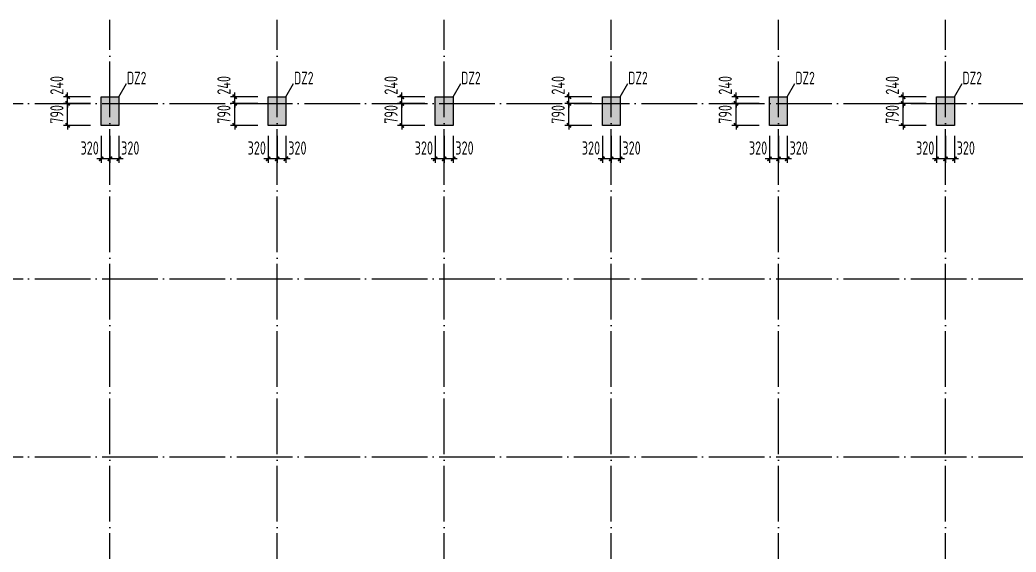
# Model space of a CAD drawing. Extents: x 2303022 to 2899168, y 17226141 to 18257813.
# Drawn here: x 2424074 to 2459841, y 18020676 to 18039796 of the extents above; entities that cross this region are included whole.
import ezdxf
from ezdxf.enums import TextEntityAlignment as Align

# ---------------------------------------------------------------- set-up
doc = ezdxf.new("R2010")
doc.units = 0
doc.header["$LTSCALE"] = 1000
doc.header["$MEASUREMENT"] = 0
doc.linetypes.add('DOTE', pattern=[2.42, 2, -0.2, 0.02, -0.2])
doc.layers.get('Defpoints').update_dxf_attribs({"color": 250})
for name, color, linetype in [('COLU', 253, 'Continuous'), ('COLU_DIM', 3, 'Continuous'), ('COLU_HATCH', 251, 'Continuous'), ('DOTE', 1, 'DOTE'), ('STAIR', 4, 'Continuous')]:
    doc.layers.add(name, color=color, linetype=linetype)
doc.styles.add('TSSD_Dimension', font='Tssdeng.shx', dxfattribs={"width": 0.7, "bigfont": 'hztxt.shx'})
doc.styles.add('TSSD_REIN', font='tssdeng.shx', dxfattribs={"width": 0.7, "bigfont": 'tssdchn.shx'})
doc.dimstyles.new('TSSD_150_150', dxfattribs={"dimtxt": 475, "dimasz": 150, "dimexe": 150, "dimexo": 375, "dimgap": 150, "dimtad": 1, "dimdec": 0, "dimzin": 0, "dimdsep": 46, "dimtxsty": 'TSSD_Dimension', "dimblk": 'ARCHTICK', "dimcen": 0, "dimdle": 150, "dimclrt": 7, "dimadec": 0, "dimazin": 0, "dimtfac": 1, "dimtdec": 0, "dimtix": 1, "dimtmove": 2, "dimatfit": 3, "dimfxl": 0, "dimtolj": 1, "dimtzin": 0, "dimarcsym": 0})

# ---------------------------------------------------------------- blocks, each defined once
blk = doc.blocks.new('_ArchTick')
at = {"color": 0, "linetype": 'ByBlock', "const_width": 0.4}
blk.add_lwpolyline([(-0.5, -0.5), (0.5, 0.5)], dxfattribs=at)
blk = doc.blocks.new('*D61')
at = {"layer": 'COLU_DIM', "color": 0, "lineweight": -2}
for p, q in [((2427307, 18035631), (2427307, 18034656)), ((2427627, 18035631), (2427627, 18034656)), ((2427777, 18034806), (2427157, 18034806))]:
    blk.add_line(p, q, dxfattribs=at)
at = {"layer": 'Defpoints', "color": 0}
for p in [(2427307, 18036006), (2427627, 18036006), (2427307, 18034806)]:
    blk.add_point(p, dxfattribs=at)
at = {"layer": 'COLU_DIM', "color": 0, "lineweight": -2, "xscale": 150, "yscale": 150, "zscale": 150, "rotation": 180}
blk.add_blockref('_ArchTick', (2427307, 18034806), dxfattribs=at)
at = {"layer": 'COLU_DIM', "color": 0, "lineweight": -2, "xscale": 150, "yscale": 150, "zscale": 150}
blk.add_blockref('_ArchTick', (2427627, 18034806), dxfattribs=at)
at = {"layer": 'COLU_DIM', "color": 7, "insert": (2428036, 18035194), "char_height": 475, "attachment_point": 5, "style": 'TSSD_Dimension'}
blk.add_mtext('\\A1;320', dxfattribs=at)
blk = doc.blocks.new('*D62')
at = {"layer": 'COLU_DIM', "color": 0, "lineweight": -2}
for p, q in [((2426987, 18035631), (2426987, 18034656)), ((2427307, 18035631), (2427307, 18034656)), ((2427457, 18034806), (2426837, 18034806))]:
    blk.add_line(p, q, dxfattribs=at)
at = {"layer": 'Defpoints', "color": 0}
for p in [(2426987, 18036006), (2427307, 18036006), (2426987, 18034806)]:
    blk.add_point(p, dxfattribs=at)
at = {"layer": 'COLU_DIM', "color": 0, "lineweight": -2, "xscale": 150, "yscale": 150, "zscale": 150, "rotation": 180}
blk.add_blockref('_ArchTick', (2426987, 18034806), dxfattribs=at)
at = {"layer": 'COLU_DIM', "color": 0, "lineweight": -2, "xscale": 150, "yscale": 150, "zscale": 150}
blk.add_blockref('_ArchTick', (2427307, 18034806), dxfattribs=at)
at = {"layer": 'COLU_DIM', "color": 7, "insert": (2426578, 18035194), "char_height": 475, "attachment_point": 5, "style": 'TSSD_Dimension'}
blk.add_mtext('\\A1;320', dxfattribs=at)
blk = doc.blocks.new('*D63')
at = {"layer": 'COLU_DIM', "color": 0, "lineweight": -2}
for p, q in [((2426612, 18036796), (2425637, 18036796)), ((2425787, 18036796), (2425787, 18036946)), ((2425787, 18036006), (2425787, 18036796)), ((2426612, 18036006), (2425637, 18036006)), ((2425787, 18036006), (2425787, 18035856))]:
    blk.add_line(p, q, dxfattribs=at)
at = {"layer": 'Defpoints', "color": 0}
for p in [(2425787, 18036796), (2426987, 18036796), (2426987, 18036006)]:
    blk.add_point(p, dxfattribs=at)
at = {"layer": 'COLU_DIM', "color": 0, "lineweight": -2, "xscale": 150, "yscale": 150, "zscale": 150}
for p, rotation in [((2425787, 18036796), 270), ((2425787, 18036006), 90)]:
    blk.add_blockref('_ArchTick', p, dxfattribs=dict(at, rotation=rotation))
at = {"layer": 'COLU_DIM', "color": 7, "insert": (2425399, 18036401), "char_height": 475, "attachment_point": 5, "rotation": 90, "style": 'TSSD_Dimension'}
blk.add_mtext('\\A1;790', dxfattribs=at)
blk = doc.blocks.new('*D64')
at = {"layer": 'COLU_DIM', "color": 0, "lineweight": -2}
for p, q in [((2425787, 18037036), (2425787, 18037186)), ((2426612, 18037036), (2425637, 18037036)), ((2426612, 18036796), (2425637, 18036796)), ((2425787, 18036796), (2425787, 18037036)), ((2425787, 18036796), (2425787, 18036646))]:
    blk.add_line(p, q, dxfattribs=at)
at = {"layer": 'Defpoints', "color": 0}
for p in [(2425787, 18037036), (2426987, 18037036), (2426987, 18036796)]:
    blk.add_point(p, dxfattribs=at)
at = {"layer": 'COLU_DIM', "color": 0, "lineweight": -2, "xscale": 150, "yscale": 150, "zscale": 150}
for p, rotation in [((2425787, 18037036), 270), ((2425787, 18036796), 90)]:
    blk.add_blockref('_ArchTick', p, dxfattribs=dict(at, rotation=rotation))
at = {"layer": 'COLU_DIM', "color": 7, "insert": (2425399, 18037445), "char_height": 475, "attachment_point": 5, "rotation": 90, "style": 'TSSD_Dimension'}
blk.add_mtext('\\A1;240', dxfattribs=at)
blk = doc.blocks.new('*D65')
at = {"layer": 'COLU_DIM', "color": 0, "lineweight": -2}
for p, q in [((2433307, 18035631), (2433307, 18034656)), ((2433627, 18035631), (2433627, 18034656)), ((2433777, 18034806), (2433157, 18034806))]:
    blk.add_line(p, q, dxfattribs=at)
at = {"layer": 'Defpoints', "color": 0}
for p in [(2433307, 18036006), (2433627, 18036006), (2433307, 18034806)]:
    blk.add_point(p, dxfattribs=at)
at = {"layer": 'COLU_DIM', "color": 0, "lineweight": -2, "xscale": 150, "yscale": 150, "zscale": 150, "rotation": 180}
blk.add_blockref('_ArchTick', (2433307, 18034806), dxfattribs=at)
at = {"layer": 'COLU_DIM', "color": 0, "lineweight": -2, "xscale": 150, "yscale": 150, "zscale": 150}
blk.add_blockref('_ArchTick', (2433627, 18034806), dxfattribs=at)
at = {"layer": 'COLU_DIM', "color": 7, "insert": (2434036, 18035194), "char_height": 475, "attachment_point": 5, "style": 'TSSD_Dimension'}
blk.add_mtext('\\A1;320', dxfattribs=at)
blk = doc.blocks.new('*D66')
at = {"layer": 'COLU_DIM', "color": 0, "lineweight": -2}
for p, q in [((2432987, 18035631), (2432987, 18034656)), ((2433307, 18035631), (2433307, 18034656)), ((2433457, 18034806), (2432837, 18034806))]:
    blk.add_line(p, q, dxfattribs=at)
at = {"layer": 'Defpoints', "color": 0}
for p in [(2432987, 18036006), (2433307, 18036006), (2432987, 18034806)]:
    blk.add_point(p, dxfattribs=at)
at = {"layer": 'COLU_DIM', "color": 0, "lineweight": -2, "xscale": 150, "yscale": 150, "zscale": 150, "rotation": 180}
blk.add_blockref('_ArchTick', (2432987, 18034806), dxfattribs=at)
at = {"layer": 'COLU_DIM', "color": 0, "lineweight": -2, "xscale": 150, "yscale": 150, "zscale": 150}
blk.add_blockref('_ArchTick', (2433307, 18034806), dxfattribs=at)
at = {"layer": 'COLU_DIM', "color": 7, "insert": (2432578, 18035194), "char_height": 475, "attachment_point": 5, "style": 'TSSD_Dimension'}
blk.add_mtext('\\A1;320', dxfattribs=at)
blk = doc.blocks.new('*D67')
at = {"layer": 'COLU_DIM', "color": 0, "lineweight": -2}
for p, q in [((2432612, 18036796), (2431637, 18036796)), ((2431787, 18036796), (2431787, 18036946)), ((2431787, 18036006), (2431787, 18036796)), ((2432612, 18036006), (2431637, 18036006)), ((2431787, 18036006), (2431787, 18035856))]:
    blk.add_line(p, q, dxfattribs=at)
at = {"layer": 'Defpoints', "color": 0}
for p in [(2431787, 18036796), (2432987, 18036796), (2432987, 18036006)]:
    blk.add_point(p, dxfattribs=at)
at = {"layer": 'COLU_DIM', "color": 0, "lineweight": -2, "xscale": 150, "yscale": 150, "zscale": 150}
for p, rotation in [((2431787, 18036796), 270), ((2431787, 18036006), 90)]:
    blk.add_blockref('_ArchTick', p, dxfattribs=dict(at, rotation=rotation))
at = {"layer": 'COLU_DIM', "color": 7, "insert": (2431399, 18036401), "char_height": 475, "attachment_point": 5, "rotation": 90, "style": 'TSSD_Dimension'}
blk.add_mtext('\\A1;790', dxfattribs=at)
blk = doc.blocks.new('*D68')
at = {"layer": 'COLU_DIM', "color": 0, "lineweight": -2}
for p, q in [((2431787, 18037036), (2431787, 18037186)), ((2432612, 18037036), (2431637, 18037036)), ((2432612, 18036796), (2431637, 18036796)), ((2431787, 18036796), (2431787, 18037036)), ((2431787, 18036796), (2431787, 18036646))]:
    blk.add_line(p, q, dxfattribs=at)
at = {"layer": 'Defpoints', "color": 0}
for p in [(2431787, 18037036), (2432987, 18037036), (2432987, 18036796)]:
    blk.add_point(p, dxfattribs=at)
at = {"layer": 'COLU_DIM', "color": 0, "lineweight": -2, "xscale": 150, "yscale": 150, "zscale": 150}
for p, rotation in [((2431787, 18037036), 270), ((2431787, 18036796), 90)]:
    blk.add_blockref('_ArchTick', p, dxfattribs=dict(at, rotation=rotation))
at = {"layer": 'COLU_DIM', "color": 7, "insert": (2431399, 18037445), "char_height": 475, "attachment_point": 5, "rotation": 90, "style": 'TSSD_Dimension'}
blk.add_mtext('\\A1;240', dxfattribs=at)
blk = doc.blocks.new('*D69')
at = {"layer": 'COLU_DIM', "color": 0, "lineweight": -2}
for p, q in [((2439307, 18035631), (2439307, 18034656)), ((2439627, 18035631), (2439627, 18034656)), ((2439777, 18034806), (2439157, 18034806))]:
    blk.add_line(p, q, dxfattribs=at)
at = {"layer": 'Defpoints', "color": 0}
for p in [(2439307, 18036006), (2439627, 18036006), (2439307, 18034806)]:
    blk.add_point(p, dxfattribs=at)
at = {"layer": 'COLU_DIM', "color": 0, "lineweight": -2, "xscale": 150, "yscale": 150, "zscale": 150, "rotation": 180}
blk.add_blockref('_ArchTick', (2439307, 18034806), dxfattribs=at)
at = {"layer": 'COLU_DIM', "color": 0, "lineweight": -2, "xscale": 150, "yscale": 150, "zscale": 150}
blk.add_blockref('_ArchTick', (2439627, 18034806), dxfattribs=at)
at = {"layer": 'COLU_DIM', "color": 7, "insert": (2440036, 18035194), "char_height": 475, "attachment_point": 5, "style": 'TSSD_Dimension'}
blk.add_mtext('\\A1;320', dxfattribs=at)
blk = doc.blocks.new('*D70')
at = {"layer": 'COLU_DIM', "color": 0, "lineweight": -2}
for p, q in [((2438987, 18035631), (2438987, 18034656)), ((2439307, 18035631), (2439307, 18034656)), ((2439457, 18034806), (2438837, 18034806))]:
    blk.add_line(p, q, dxfattribs=at)
at = {"layer": 'Defpoints', "color": 0}
for p in [(2438987, 18036006), (2439307, 18036006), (2438987, 18034806)]:
    blk.add_point(p, dxfattribs=at)
at = {"layer": 'COLU_DIM', "color": 0, "lineweight": -2, "xscale": 150, "yscale": 150, "zscale": 150, "rotation": 180}
blk.add_blockref('_ArchTick', (2438987, 18034806), dxfattribs=at)
at = {"layer": 'COLU_DIM', "color": 0, "lineweight": -2, "xscale": 150, "yscale": 150, "zscale": 150}
blk.add_blockref('_ArchTick', (2439307, 18034806), dxfattribs=at)
at = {"layer": 'COLU_DIM', "color": 7, "insert": (2438578, 18035194), "char_height": 475, "attachment_point": 5, "style": 'TSSD_Dimension'}
blk.add_mtext('\\A1;320', dxfattribs=at)
blk = doc.blocks.new('*D71')
at = {"layer": 'COLU_DIM', "color": 0, "lineweight": -2}
for p, q in [((2438612, 18036796), (2437637, 18036796)), ((2437787, 18036796), (2437787, 18036946)), ((2437787, 18036006), (2437787, 18036796)), ((2438612, 18036006), (2437637, 18036006)), ((2437787, 18036006), (2437787, 18035856))]:
    blk.add_line(p, q, dxfattribs=at)
at = {"layer": 'Defpoints', "color": 0}
for p in [(2437787, 18036796), (2438987, 18036796), (2438987, 18036006)]:
    blk.add_point(p, dxfattribs=at)
at = {"layer": 'COLU_DIM', "color": 0, "lineweight": -2, "xscale": 150, "yscale": 150, "zscale": 150}
for p, rotation in [((2437787, 18036796), 270), ((2437787, 18036006), 90)]:
    blk.add_blockref('_ArchTick', p, dxfattribs=dict(at, rotation=rotation))
at = {"layer": 'COLU_DIM', "color": 7, "insert": (2437399, 18036401), "char_height": 475, "attachment_point": 5, "rotation": 90, "style": 'TSSD_Dimension'}
blk.add_mtext('\\A1;790', dxfattribs=at)
blk = doc.blocks.new('*D72')
at = {"layer": 'COLU_DIM', "color": 0, "lineweight": -2}
for p, q in [((2437787, 18037036), (2437787, 18037186)), ((2438612, 18037036), (2437637, 18037036)), ((2438612, 18036796), (2437637, 18036796)), ((2437787, 18036796), (2437787, 18037036)), ((2437787, 18036796), (2437787, 18036646))]:
    blk.add_line(p, q, dxfattribs=at)
at = {"layer": 'Defpoints', "color": 0}
for p in [(2437787, 18037036), (2438987, 18037036), (2438987, 18036796)]:
    blk.add_point(p, dxfattribs=at)
at = {"layer": 'COLU_DIM', "color": 0, "lineweight": -2, "xscale": 150, "yscale": 150, "zscale": 150}
for p, rotation in [((2437787, 18037036), 270), ((2437787, 18036796), 90)]:
    blk.add_blockref('_ArchTick', p, dxfattribs=dict(at, rotation=rotation))
at = {"layer": 'COLU_DIM', "color": 7, "insert": (2437399, 18037445), "char_height": 475, "attachment_point": 5, "rotation": 90, "style": 'TSSD_Dimension'}
blk.add_mtext('\\A1;240', dxfattribs=at)
blk = doc.blocks.new('*D73')
at = {"layer": 'COLU_DIM', "color": 0, "lineweight": -2}
for p, q in [((2445307, 18035631), (2445307, 18034656)), ((2445627, 18035631), (2445627, 18034656)), ((2445777, 18034806), (2445157, 18034806))]:
    blk.add_line(p, q, dxfattribs=at)
at = {"layer": 'Defpoints', "color": 0}
for p in [(2445307, 18036006), (2445627, 18036006), (2445307, 18034806)]:
    blk.add_point(p, dxfattribs=at)
at = {"layer": 'COLU_DIM', "color": 0, "lineweight": -2, "xscale": 150, "yscale": 150, "zscale": 150, "rotation": 180}
blk.add_blockref('_ArchTick', (2445307, 18034806), dxfattribs=at)
at = {"layer": 'COLU_DIM', "color": 0, "lineweight": -2, "xscale": 150, "yscale": 150, "zscale": 150}
blk.add_blockref('_ArchTick', (2445627, 18034806), dxfattribs=at)
at = {"layer": 'COLU_DIM', "color": 7, "insert": (2446036, 18035194), "char_height": 475, "attachment_point": 5, "style": 'TSSD_Dimension'}
blk.add_mtext('\\A1;320', dxfattribs=at)
blk = doc.blocks.new('*D74')
at = {"layer": 'COLU_DIM', "color": 0, "lineweight": -2}
for p, q in [((2444987, 18035631), (2444987, 18034656)), ((2445307, 18035631), (2445307, 18034656)), ((2445457, 18034806), (2444837, 18034806))]:
    blk.add_line(p, q, dxfattribs=at)
at = {"layer": 'Defpoints', "color": 0}
for p in [(2444987, 18036006), (2445307, 18036006), (2444987, 18034806)]:
    blk.add_point(p, dxfattribs=at)
at = {"layer": 'COLU_DIM', "color": 0, "lineweight": -2, "xscale": 150, "yscale": 150, "zscale": 150, "rotation": 180}
blk.add_blockref('_ArchTick', (2444987, 18034806), dxfattribs=at)
at = {"layer": 'COLU_DIM', "color": 0, "lineweight": -2, "xscale": 150, "yscale": 150, "zscale": 150}
blk.add_blockref('_ArchTick', (2445307, 18034806), dxfattribs=at)
at = {"layer": 'COLU_DIM', "color": 7, "insert": (2444578, 18035194), "char_height": 475, "attachment_point": 5, "style": 'TSSD_Dimension'}
blk.add_mtext('\\A1;320', dxfattribs=at)
blk = doc.blocks.new('*D75')
at = {"layer": 'COLU_DIM', "color": 0, "lineweight": -2}
for p, q in [((2444612, 18036796), (2443637, 18036796)), ((2443787, 18036796), (2443787, 18036946)), ((2443787, 18036006), (2443787, 18036796)), ((2444612, 18036006), (2443637, 18036006)), ((2443787, 18036006), (2443787, 18035856))]:
    blk.add_line(p, q, dxfattribs=at)
at = {"layer": 'Defpoints', "color": 0}
for p in [(2443787, 18036796), (2444987, 18036796), (2444987, 18036006)]:
    blk.add_point(p, dxfattribs=at)
at = {"layer": 'COLU_DIM', "color": 0, "lineweight": -2, "xscale": 150, "yscale": 150, "zscale": 150}
for p, rotation in [((2443787, 18036796), 270), ((2443787, 18036006), 90)]:
    blk.add_blockref('_ArchTick', p, dxfattribs=dict(at, rotation=rotation))
at = {"layer": 'COLU_DIM', "color": 7, "insert": (2443399, 18036401), "char_height": 475, "attachment_point": 5, "rotation": 90, "style": 'TSSD_Dimension'}
blk.add_mtext('\\A1;790', dxfattribs=at)
blk = doc.blocks.new('*D76')
at = {"layer": 'COLU_DIM', "color": 0, "lineweight": -2}
for p, q in [((2443787, 18037036), (2443787, 18037186)), ((2444612, 18037036), (2443637, 18037036)), ((2444612, 18036796), (2443637, 18036796)), ((2443787, 18036796), (2443787, 18037036)), ((2443787, 18036796), (2443787, 18036646))]:
    blk.add_line(p, q, dxfattribs=at)
at = {"layer": 'Defpoints', "color": 0}
for p in [(2443787, 18037036), (2444987, 18037036), (2444987, 18036796)]:
    blk.add_point(p, dxfattribs=at)
at = {"layer": 'COLU_DIM', "color": 0, "lineweight": -2, "xscale": 150, "yscale": 150, "zscale": 150}
for p, rotation in [((2443787, 18037036), 270), ((2443787, 18036796), 90)]:
    blk.add_blockref('_ArchTick', p, dxfattribs=dict(at, rotation=rotation))
at = {"layer": 'COLU_DIM', "color": 7, "insert": (2443399, 18037445), "char_height": 475, "attachment_point": 5, "rotation": 90, "style": 'TSSD_Dimension'}
blk.add_mtext('\\A1;240', dxfattribs=at)
blk = doc.blocks.new('*D77')
at = {"layer": 'COLU_DIM', "color": 0, "lineweight": -2}
for p, q in [((2451307, 18035631), (2451307, 18034656)), ((2451627, 18035631), (2451627, 18034656)), ((2451777, 18034806), (2451157, 18034806))]:
    blk.add_line(p, q, dxfattribs=at)
at = {"layer": 'Defpoints', "color": 0}
for p in [(2451307, 18036006), (2451627, 18036006), (2451307, 18034806)]:
    blk.add_point(p, dxfattribs=at)
at = {"layer": 'COLU_DIM', "color": 0, "lineweight": -2, "xscale": 150, "yscale": 150, "zscale": 150, "rotation": 180}
blk.add_blockref('_ArchTick', (2451307, 18034806), dxfattribs=at)
at = {"layer": 'COLU_DIM', "color": 0, "lineweight": -2, "xscale": 150, "yscale": 150, "zscale": 150}
blk.add_blockref('_ArchTick', (2451627, 18034806), dxfattribs=at)
at = {"layer": 'COLU_DIM', "color": 7, "insert": (2452036, 18035194), "char_height": 475, "attachment_point": 5, "style": 'TSSD_Dimension'}
blk.add_mtext('\\A1;320', dxfattribs=at)
blk = doc.blocks.new('*D78')
at = {"layer": 'COLU_DIM', "color": 0, "lineweight": -2}
for p, q in [((2450987, 18035631), (2450987, 18034656)), ((2451307, 18035631), (2451307, 18034656)), ((2451457, 18034806), (2450837, 18034806))]:
    blk.add_line(p, q, dxfattribs=at)
at = {"layer": 'Defpoints', "color": 0}
for p in [(2450987, 18036006), (2451307, 18036006), (2450987, 18034806)]:
    blk.add_point(p, dxfattribs=at)
at = {"layer": 'COLU_DIM', "color": 0, "lineweight": -2, "xscale": 150, "yscale": 150, "zscale": 150, "rotation": 180}
blk.add_blockref('_ArchTick', (2450987, 18034806), dxfattribs=at)
at = {"layer": 'COLU_DIM', "color": 0, "lineweight": -2, "xscale": 150, "yscale": 150, "zscale": 150}
blk.add_blockref('_ArchTick', (2451307, 18034806), dxfattribs=at)
at = {"layer": 'COLU_DIM', "color": 7, "insert": (2450578, 18035194), "char_height": 475, "attachment_point": 5, "style": 'TSSD_Dimension'}
blk.add_mtext('\\A1;320', dxfattribs=at)
blk = doc.blocks.new('*D79')
at = {"layer": 'COLU_DIM', "color": 0, "lineweight": -2}
for p, q in [((2450612, 18036796), (2449637, 18036796)), ((2449787, 18036796), (2449787, 18036946)), ((2449787, 18036006), (2449787, 18036796)), ((2450612, 18036006), (2449637, 18036006)), ((2449787, 18036006), (2449787, 18035856))]:
    blk.add_line(p, q, dxfattribs=at)
at = {"layer": 'Defpoints', "color": 0}
for p in [(2449787, 18036796), (2450987, 18036796), (2450987, 18036006)]:
    blk.add_point(p, dxfattribs=at)
at = {"layer": 'COLU_DIM', "color": 0, "lineweight": -2, "xscale": 150, "yscale": 150, "zscale": 150}
for p, rotation in [((2449787, 18036796), 270), ((2449787, 18036006), 90)]:
    blk.add_blockref('_ArchTick', p, dxfattribs=dict(at, rotation=rotation))
at = {"layer": 'COLU_DIM', "color": 7, "insert": (2449399, 18036401), "char_height": 475, "attachment_point": 5, "rotation": 90, "style": 'TSSD_Dimension'}
blk.add_mtext('\\A1;790', dxfattribs=at)
blk = doc.blocks.new('*D80')
at = {"layer": 'COLU_DIM', "color": 0, "lineweight": -2}
for p, q in [((2449787, 18037036), (2449787, 18037186)), ((2450612, 18037036), (2449637, 18037036)), ((2450612, 18036796), (2449637, 18036796)), ((2449787, 18036796), (2449787, 18037036)), ((2449787, 18036796), (2449787, 18036646))]:
    blk.add_line(p, q, dxfattribs=at)
at = {"layer": 'Defpoints', "color": 0}
for p in [(2449787, 18037036), (2450987, 18037036), (2450987, 18036796)]:
    blk.add_point(p, dxfattribs=at)
at = {"layer": 'COLU_DIM', "color": 0, "lineweight": -2, "xscale": 150, "yscale": 150, "zscale": 150}
for p, rotation in [((2449787, 18037036), 270), ((2449787, 18036796), 90)]:
    blk.add_blockref('_ArchTick', p, dxfattribs=dict(at, rotation=rotation))
at = {"layer": 'COLU_DIM', "color": 7, "insert": (2449399, 18037445), "char_height": 475, "attachment_point": 5, "rotation": 90, "style": 'TSSD_Dimension'}
blk.add_mtext('\\A1;240', dxfattribs=at)
blk = doc.blocks.new('*D81')
at = {"layer": 'COLU_DIM', "color": 0, "lineweight": -2}
for p, q in [((2457307, 18035631), (2457307, 18034656)), ((2457627, 18035631), (2457627, 18034656)), ((2457777, 18034806), (2457157, 18034806))]:
    blk.add_line(p, q, dxfattribs=at)
at = {"layer": 'Defpoints', "color": 0}
for p in [(2457307, 18036006), (2457627, 18036006), (2457307, 18034806)]:
    blk.add_point(p, dxfattribs=at)
at = {"layer": 'COLU_DIM', "color": 0, "lineweight": -2, "xscale": 150, "yscale": 150, "zscale": 150, "rotation": 180}
blk.add_blockref('_ArchTick', (2457307, 18034806), dxfattribs=at)
at = {"layer": 'COLU_DIM', "color": 0, "lineweight": -2, "xscale": 150, "yscale": 150, "zscale": 150}
blk.add_blockref('_ArchTick', (2457627, 18034806), dxfattribs=at)
at = {"layer": 'COLU_DIM', "color": 7, "insert": (2458036, 18035194), "char_height": 475, "attachment_point": 5, "style": 'TSSD_Dimension'}
blk.add_mtext('\\A1;320', dxfattribs=at)
blk = doc.blocks.new('*D82')
at = {"layer": 'COLU_DIM', "color": 0, "lineweight": -2}
for p, q in [((2456987, 18035631), (2456987, 18034656)), ((2457307, 18035631), (2457307, 18034656)), ((2457457, 18034806), (2456837, 18034806))]:
    blk.add_line(p, q, dxfattribs=at)
at = {"layer": 'Defpoints', "color": 0}
for p in [(2456987, 18036006), (2457307, 18036006), (2456987, 18034806)]:
    blk.add_point(p, dxfattribs=at)
at = {"layer": 'COLU_DIM', "color": 0, "lineweight": -2, "xscale": 150, "yscale": 150, "zscale": 150, "rotation": 180}
blk.add_blockref('_ArchTick', (2456987, 18034806), dxfattribs=at)
at = {"layer": 'COLU_DIM', "color": 0, "lineweight": -2, "xscale": 150, "yscale": 150, "zscale": 150}
blk.add_blockref('_ArchTick', (2457307, 18034806), dxfattribs=at)
at = {"layer": 'COLU_DIM', "color": 7, "insert": (2456578, 18035194), "char_height": 475, "attachment_point": 5, "style": 'TSSD_Dimension'}
blk.add_mtext('\\A1;320', dxfattribs=at)
blk = doc.blocks.new('*D83')
at = {"layer": 'COLU_DIM', "color": 0, "lineweight": -2}
for p, q in [((2456612, 18036796), (2455637, 18036796)), ((2455787, 18036796), (2455787, 18036946)), ((2455787, 18036006), (2455787, 18036796)), ((2456612, 18036006), (2455637, 18036006)), ((2455787, 18036006), (2455787, 18035856))]:
    blk.add_line(p, q, dxfattribs=at)
at = {"layer": 'Defpoints', "color": 0}
for p in [(2455787, 18036796), (2456987, 18036796), (2456987, 18036006)]:
    blk.add_point(p, dxfattribs=at)
at = {"layer": 'COLU_DIM', "color": 0, "lineweight": -2, "xscale": 150, "yscale": 150, "zscale": 150}
for p, rotation in [((2455787, 18036796), 270), ((2455787, 18036006), 90)]:
    blk.add_blockref('_ArchTick', p, dxfattribs=dict(at, rotation=rotation))
at = {"layer": 'COLU_DIM', "color": 7, "insert": (2455399, 18036401), "char_height": 475, "attachment_point": 5, "rotation": 90, "style": 'TSSD_Dimension'}
blk.add_mtext('\\A1;790', dxfattribs=at)
blk = doc.blocks.new('*D84')
at = {"layer": 'COLU_DIM', "color": 0, "lineweight": -2}
for p, q in [((2455787, 18037036), (2455787, 18037186)), ((2456612, 18037036), (2455637, 18037036)), ((2456612, 18036796), (2455637, 18036796)), ((2455787, 18036796), (2455787, 18037036)), ((2455787, 18036796), (2455787, 18036646))]:
    blk.add_line(p, q, dxfattribs=at)
at = {"layer": 'Defpoints', "color": 0}
for p in [(2455787, 18037036), (2456987, 18037036), (2456987, 18036796)]:
    blk.add_point(p, dxfattribs=at)
at = {"layer": 'COLU_DIM', "color": 0, "lineweight": -2, "xscale": 150, "yscale": 150, "zscale": 150}
for p, rotation in [((2455787, 18037036), 270), ((2455787, 18036796), 90)]:
    blk.add_blockref('_ArchTick', p, dxfattribs=dict(at, rotation=rotation))
at = {"layer": 'COLU_DIM', "color": 7, "insert": (2455399, 18037445), "char_height": 475, "attachment_point": 5, "rotation": 90, "style": 'TSSD_Dimension'}
blk.add_mtext('\\A1;240', dxfattribs=at)

msp = doc.modelspace()

# ---------------------------------------------------------------- hatches: boundary and pattern name
at = {"layer": 'COLU_HATCH'}
for points in [[(2426987, 18036006.1), (2426987, 18037036.1), (2427627, 18037036.1), (2427627, 18036006.1)], [(2432987, 18036006.1), (2432987, 18037036.1), (2433627, 18037036.1), (2433627, 18036006.1)], [(2438987, 18036006.1), (2438987, 18037036.1), (2439627, 18037036.1), (2439627, 18036006.1)], [(2444987, 18036006.1), (2444987, 18037036.1), (2445627, 18037036.1), (2445627, 18036006.1)], [(2450987, 18036006.1), (2450987, 18037036.1), (2451627, 18037036.1), (2451627, 18036006.1)], [(2456987, 18036006.1), (2456987, 18037036.1), (2457627, 18037036.1), (2457627, 18036006.1)]]:
    msp.add_hatch(color=256, dxfattribs=at).paths.add_polyline_path(points)

# ---------------------------------------------------------------- linework, layer by layer
at = {"layer": 'COLU'}
for points in [[(2426987, 18036006.1), (2426987, 18037036.1), (2427627, 18037036.1), (2427627, 18036006.1)], [(2432987, 18036006.1), (2432987, 18037036.1), (2433627, 18037036.1), (2433627, 18036006.1)], [(2438987, 18036006.1), (2438987, 18037036.1), (2439627, 18037036.1), (2439627, 18036006.1)], [(2444987, 18036006.1), (2444987, 18037036.1), (2445627, 18037036.1), (2445627, 18036006.1)], [(2450987, 18036006.1), (2450987, 18037036.1), (2451627, 18037036.1), (2451627, 18036006.1)], [(2456987, 18036006.1), (2456987, 18037036.1), (2457627, 18037036.1), (2457627, 18036006.1)]]:
    msp.add_lwpolyline(points, close=True, dxfattribs=at)
at = {"layer": 'DOTE'}
for p, q in [((2427307, 17975796.1), (2427307, 18039796.1)), ((2433307, 17975796.1), (2433307, 18039796.1)), ((2439307, 17975796.1), (2439307, 18039796.1)), ((2445307, 17975796.1), (2445307, 18039796.1)), ((2451307, 17975796.1), (2451307, 18039796.1)), ((2457307, 17975796.1), (2457307, 18039796.1)), ((2388307, 18036796.1), (2502307, 18036796.1)), ((2388307, 18030496.1), (2502307, 18030496.1)), ((2388307, 18024096.1), (2502307, 18024096.1))]:
    msp.add_line(p, q, dxfattribs=at)
at = {"layer": 'STAIR'}
for p, q in [((2427627, 18037036.1), (2427900, 18037511.9)), ((2433627, 18037036.1), (2433900, 18037511.9)), ((2439627, 18037036.1), (2439900, 18037511.9)), ((2445627, 18037036.1), (2445900, 18037511.9)), ((2451627, 18037036.1), (2451900, 18037511.9)), ((2457627, 18037036.1), (2457900, 18037511.9))]:
    msp.add_line(p, q, dxfattribs=at)

# ---------------------------------------------------------------- texts
at = {"layer": 'STAIR', "style": 'TSSD_REIN', "width": 0.7}
for p in [(2428615.7, 18037482.7), (2434615.7, 18037482.7), (2440615.7, 18037482.7), (2446615.7, 18037482.7), (2452615.7, 18037482.7), (2458615.7, 18037482.7)]:
    msp.add_text('DZ2', height=450, dxfattribs=at).set_placement(p, align=Align.RIGHT)

# ---------------------------------------------------------------- dimensions: what is measured, and where the dimension line sits
at = {"layer": 'COLU_DIM'}
for base, p1, p2, angle, picture, middle in [((2425787, 18037036.1), (2426987, 18036796.1), (2426987, 18037036.1), 90, '*D64', (2425399.5, 18037444.7)), ((2431787, 18037036.1), (2432987, 18036796.1), (2432987, 18037036.1), 90, '*D68', (2431399.5, 18037444.7)), ((2437787, 18037036.1), (2438987, 18036796.1), (2438987, 18037036.1), 90, '*D72', (2437399.5, 18037444.7)), ((2443787, 18037036.1), (2444987, 18036796.1), (2444987, 18037036.1), 90, '*D76', (2443399.5, 18037444.7)), ((2449787, 18037036.1), (2450987, 18036796.1), (2450987, 18037036.1), 90, '*D80', (2449399.5, 18037444.7)), ((2455787, 18037036.1), (2456987, 18036796.1), (2456987, 18037036.1), 90, '*D84', (2455399.5, 18037444.7)), ((2426987, 18034806.1), (2427307, 18036006.1), (2426987, 18036006.1), 180, '*D62', (2426578.3, 18035193.6)), ((2427307, 18034806.1), (2427627, 18036006.1), (2427307, 18036006.1), 180, '*D61', (2428035.6, 18035193.6)), ((2432987, 18034806.1), (2433307, 18036006.1), (2432987, 18036006.1), 180, '*D66', (2432578.3, 18035193.6)), ((2433307, 18034806.1), (2433627, 18036006.1), (2433307, 18036006.1), 180, '*D65', (2434035.6, 18035193.6)), ((2438987, 18034806.1), (2439307, 18036006.1), (2438987, 18036006.1), 180, '*D70', (2438578.3, 18035193.6)), ((2439307, 18034806.1), (2439627, 18036006.1), (2439307, 18036006.1), 180, '*D69', (2440035.6, 18035193.6)), ((2444987, 18034806.1), (2445307, 18036006.1), (2444987, 18036006.1), 180, '*D74', (2444578.3, 18035193.6)), ((2445307, 18034806.1), (2445627, 18036006.1), (2445307, 18036006.1), 180, '*D73', (2446035.6, 18035193.6)), ((2450987, 18034806.1), (2451307, 18036006.1), (2450987, 18036006.1), 180, '*D78', (2450578.3, 18035193.6)), ((2451307, 18034806.1), (2451627, 18036006.1), (2451307, 18036006.1), 180, '*D77', (2452035.6, 18035193.6)), ((2456987, 18034806.1), (2457307, 18036006.1), (2456987, 18036006.1), 180, '*D82', (2456578.3, 18035193.6)), ((2457307, 18034806.1), (2457627, 18036006.1), (2457307, 18036006.1), 180, '*D81', (2458035.6, 18035193.6))]:
    dim = msp.add_linear_dim(base=base, p1=p1, p2=p2, angle=angle, dimstyle='TSSD_150_150', dxfattribs=at)
    dim.commit()
    dim.dimension.update_dxf_attribs({"geometry": picture, "text_midpoint": middle, "dimtype": 128})
for base, p1, p2, picture, middle in [((2425787, 18036796.1), (2426987, 18036006.1), (2426987, 18036796.1), '*D63', (2425399.5, 18036401.1)), ((2431787, 18036796.1), (2432987, 18036006.1), (2432987, 18036796.1), '*D67', (2431399.5, 18036401.1)), ((2437787, 18036796.1), (2438987, 18036006.1), (2438987, 18036796.1), '*D71', (2437399.5, 18036401.1)), ((2443787, 18036796.1), (2444987, 18036006.1), (2444987, 18036796.1), '*D75', (2443399.5, 18036401.1)), ((2449787, 18036796.1), (2450987, 18036006.1), (2450987, 18036796.1), '*D79', (2449399.5, 18036401.1)), ((2455787, 18036796.1), (2456987, 18036006.1), (2456987, 18036796.1), '*D83', (2455399.5, 18036401.1))]:
    dim = msp.add_linear_dim(base=base, p1=p1, p2=p2, angle=90, dimstyle='TSSD_150_150', dxfattribs=at)
    dim.commit()
    dim.dimension.update_dxf_attribs({"geometry": picture, "text_midpoint": middle})

doc.saveas('drawing.dxf')
